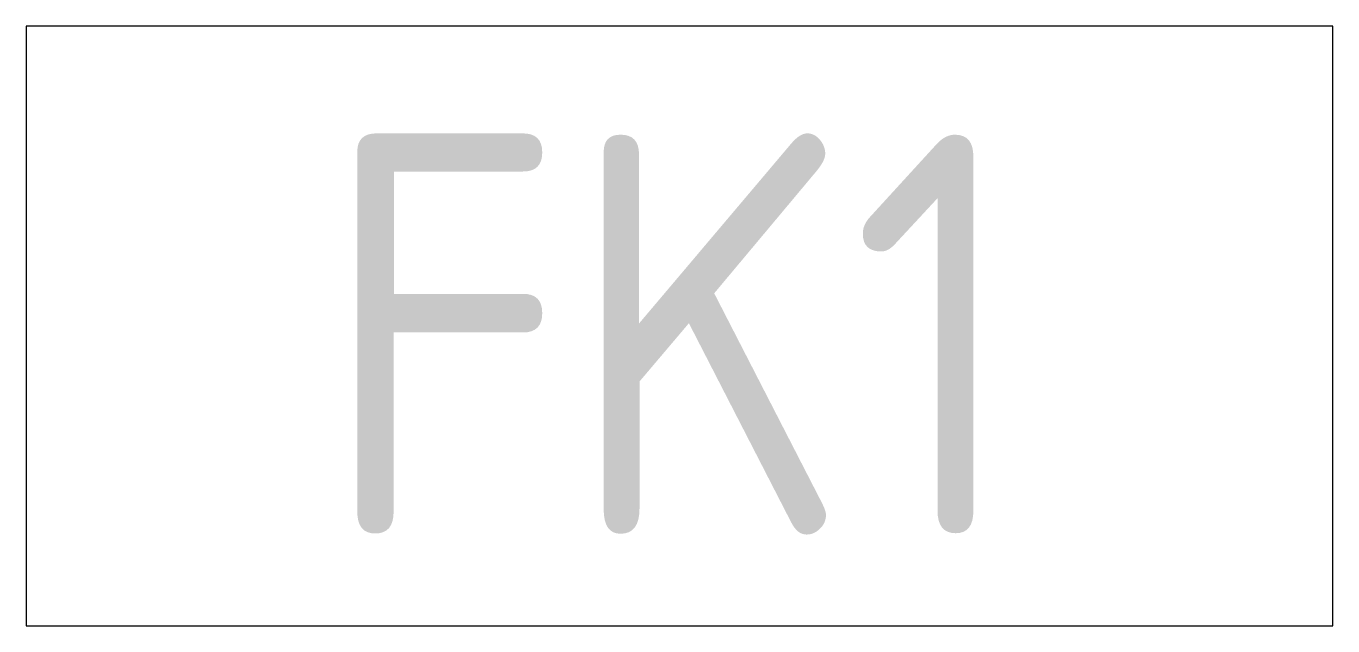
# Model space of a CAD drawing. Header units: millimetres. Extents: x 855 to 103073, y -1987 to 27400.
# Drawn here: x 102630.7 to 102794, y 5150.8 to 5225.8 of the extents above; entities that cross this region are included whole.
import ezdxf

# ---------------------------------------------------------------- set-up
doc = ezdxf.new("R2010")
doc.units = ezdxf.units.MM
doc.layers.add('A-WALL-IDEN', color=7, linetype='Continuous', lineweight=9)
doc.styles.add('GOST Common_5', font='GOST_Common.ttf', dxfattribs={"width": 0.9, "height": 50})

# ---------------------------------------------------------------- blocks, each defined once
blk = doc.blocks.new('М_стена_0001 - Типоразмер_без рамки-25382661-Развертка 1_02-8')
at = {"layer": 'A-WALL-IDEN'}
for p, q in [((24561.55, 3050.83), (24398.27, 3050.83)), ((24398.27, 3050.83), (24398.27, 2975.83)), ((24561.55, 2975.83), (24561.55, 3050.83)), ((24398.27, 2975.83), (24561.55, 2975.83))]:
    blk.add_line(p, q, dxfattribs=at)

msp = doc.modelspace()

# ---------------------------------------------------------------- block references
at = {"layer": 'A-WALL-IDEN'}
msp.add_blockref('М_стена_0001 - Типоразмер_без рамки-25382661-Развертка 1_02-8', (78232.42, 2175), dxfattribs=at)

# ---------------------------------------------------------------- texts
at = {"layer": 'A-WALL-IDEN', "insert": (102667.46, 5212.25), "char_height": 50, "width": 111.8354, "attachment_point": 1, "style": 'GOST Common_5'}
msp.add_mtext('FK1', dxfattribs=at)

doc.saveas('drawing.dxf')
